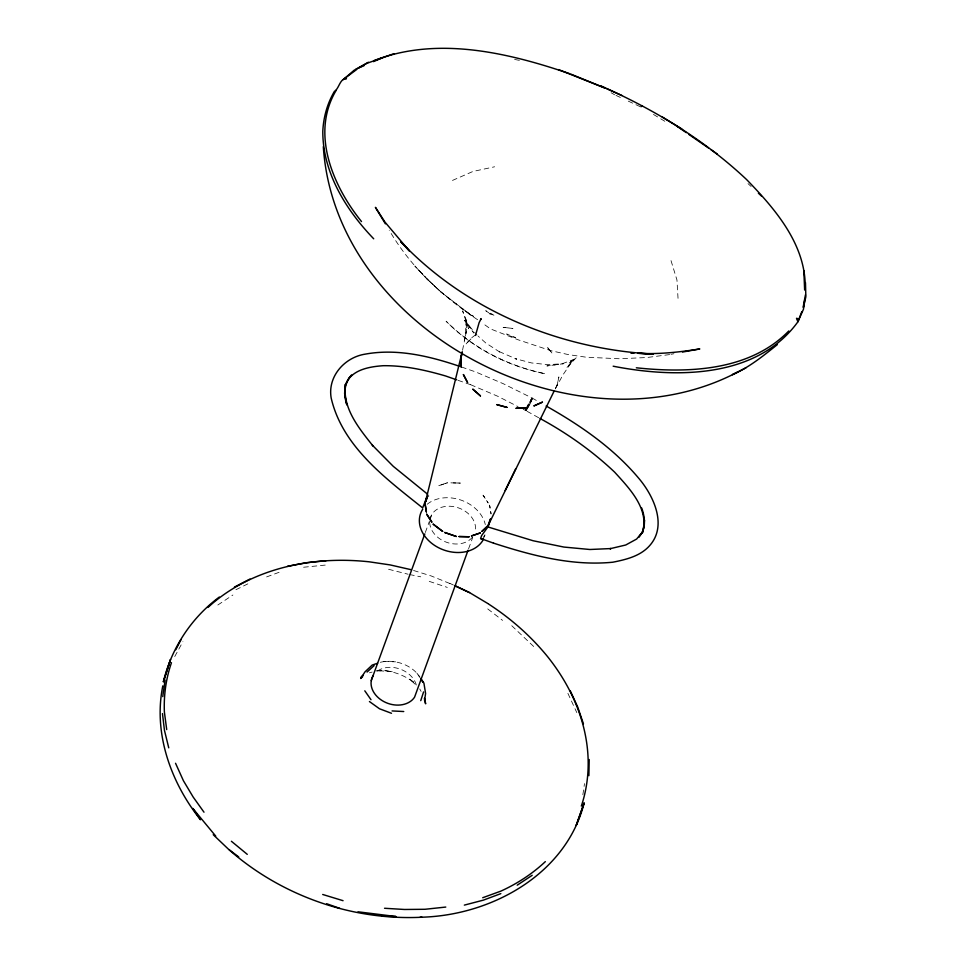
<?xml version="1.0" encoding="UTF-8"?>
<svg xmlns="http://www.w3.org/2000/svg" width="966" height="966" viewBox="0 0 966 966"><rect width="100%" height="100%" fill="white"/><g stroke="black" fill="none" stroke-linecap="round" stroke-linejoin="round"><path stroke-width="0.72" stroke-dasharray="4.83 3.62" d="M523.161 409.246L525.733 410.55L526.385 409.995L530.165 403.776L532.23 398.101L538.569 401.699M582.872 794.74L584.49 783.607M462.533 350.284L466.155 332.449L464.525 340.394L466.216 323.791L466.614 332.763L465.697 318.563L468.498 328.573L462.617 310.931L467.834 323.888L473.835 333.016L464.272 320.181L477.035 335.13M428.723 496.765L428.699 495.027M538.642 417.723L525.733 410.55L531.288 401.458L532.23 398.101L503.298 383.719L475.658 371.934L461.893 367.14M490.305 313.213L490.016 314.216L490.45 313.286L495.063 315.653L490.04 313.745L485.753 310.702L490.04 313.745L490.45 313.286M526.385 409.995L528.813 406.275L525.733 410.55L525.963 408.944M532.23 398.101L531.288 401.458L525.613 410.115L531.614 398.62L525.613 410.115L527.834 404.79M468.582 548.821L472.7 537.494M531.288 401.458L532.338 398.547M425.318 532.495L429.435 521.205M429.955 519.793L432.007 514.154M483.99 537.386L485.004 534.971M525.613 410.115L531.614 398.62M555.329 388.622L557.261 384.589L558.879 376.921L557.261 384.589L555.039 389.153M555.329 388.875L562.997 374.808L572.44 360.91L566.668 367.732L576.63 357.335L568.334 363.47L575.591 358.809L562.007 363.808L546.889 365.957L563.504 363.723L547.819 364.641L531.566 362.95L515.325 358.7L516.593 359.123L497.792 350.984L499.784 352.059L485.741 342.954L478.122 336.108M174.749 656.542L182.912 641.69M483.338 537.386L484.823 535.043M525.733 410.55L530.165 403.776M475.646 334.767L470.696 338.523L465.648 344.464L472.917 336.868M217.833 605.006L232.878 595.02M235.933 589.719L248.757 583.416M452.486 180.425L472.929 171.465L494.628 166.78M266.616 576.919L280.756 571.679M380.338 662.302C394.587 658.776 411.685 664.717 419.956 677.045M369.423 672.819L372.127 672.07M669.643 354.582L646.809 357.529L619.52 358.76L586.326 357.227L568.31 354.607L550.825 350.658L517.885 339.706L490.595 328.935L482.336 323.091M671.08 354.293L673.93 353.737M303.602 567.235L326.556 564.953M376.172 670.959L385.337 670.645L392.619 671.732L376.981 670.597M376.957 670.597C390.626 669.704 404.066 674.86 414.837 683.034L409.282 678.941L416.998 685.824M383.756 661.517L395.553 661.819M514.612 59.445L521.93 60.834M409.487 574.516L420.765 576.823M388.586 569.276L408.075 574.227M413.569 570.483L431.186 575.953L452.39 584.539M429.254 581.375L447.294 587.4M458.053 380.326L470.744 384.746M470.684 384.722L497.719 396.253L518.03 406.626M616.006 95.405L622.828 98.58M628.286 101.128L640.555 106.852M453.368 585.01L449.745 583.307M611.116 92.736L614.642 94.765M653.451 114.435L667.542 122.911M477.627 319.746C442.476 296.417 410.441 267.002 389.238 230.198M441.438 292.457L426.272 278.232L441.438 292.457L469.367 313.89L440.774 291.889M487.733 608.918L502.574 620.389M533.679 646.483L510.567 624.604M748.022 183.625L751.125 186.498M416.974 673.217L419.993 677.806M419.727 688.951L421.116 691.415M567.899 693.359L576.799 712.594M671.02 260.627L676.961 280.019L678.156 300.498M472.362 537.229A23.486 18.197 20 0 1 446.751 542.349A23.486 18.197 20 0 1 429.689 522.316M429.906 519.466A23.486 18.197 20 0 1 456.689 507.319A23.486 18.197 20 0 1 474.994 532.169M377.549 670.972A23.51 18.221 20 0 1 400.395 669.184A23.51 18.221 20 0 1 416.431 685.437M427.201 504.264A34.051 26.384 20 0 1 461.108 500.134A34.051 26.384 20 0 1 485.294 524.574M445.616 483.362L438.202 485.874L447.548 482.759L445.616 483.362M458.15 483.024L450.301 482.831L460.359 483.109L458.15 483.024M505.701 327.643L503.141 327.389L512.958 328.44L505.701 327.643M544.57 373.613C507.621 366.186 472.579 348.195 446.099 321.207C472.905 347.953 507.621 365.812 544.57 373.613M515.409 337.557L510.048 336.071L506.643 333.982L515.409 337.557M473.425 316.305L469.705 314.614L465.576 311.04L473.425 316.305M427.89 279.886L414.849 265.988L427.89 279.886M550.898 351.684L546.611 346.347L552.383 353.592L550.898 351.684M484.183 496.874L483.036 495.172L488.168 502.972L484.183 496.874M489.919 506.933L489.557 505.109L491.066 513.997L489.919 506.933"/><path stroke-width="1.45" d="M641.702 508.007C645.107 517.583 646.495 529.042 638.792 537.024M588.886 775.674L589.2 759.518M804.642 300.414L803.458 309.265L797.892 321.811C756.776 378.684 675.427 378.382 613.168 366.199M805.197 288.532C806.26 245.014 775.239 209.018 746.609 179.579C704.311 139.684 653.74 109.255 600.719 85.817M797.892 321.811L796.527 318.297L797.675 318.623L798.194 321.062L801.828 311.607M638.9 537.011L643.115 531.264L636.642 539.04L625.739 545.005L609.957 548.736L610.959 548.555L589.876 549.497L563.866 547.058L533.147 540.755L488.132 527.013L490.559 518.645M643.175 530.189L644.539 520.203M162.759 696.607L165.089 679.992M424.557 700.809L425.583 693.455L423.917 683.131L420.753 678.265M162.807 685.872C153.099 733.315 170.922 782.714 200.505 819.748L192.814 808.421L215.744 836.109M803.169 307.043L805.463 294.787M462.243 351.696L460.818 358.76L461.265 367.128L460.818 358.76L462.086 352.578M461.99 352.807L425.04 503.552L426.356 511.895L425.04 503.552M642.354 532.99C649.925 509.287 629.252 488.265 614.666 472.181C592.327 451.013 566.945 433.13 539.934 418.435M475.501 335.456L479.124 322.62L481.14 318.647L480.597 319.577M163.411 681.73L170.463 659.609L163.411 681.73C171.429 648.089 191.546 617.66 219.306 597.048M584.116 803.072L576.207 825.399L584.116 803.072C565.943 874.87 490.354 915.901 420.101 917.253M420.753 700.64L423.579 691.934M427.383 496.669L425.765 501.426L427.515 496.355M488.808 523.463L488.084 525.589L481.974 531.336L488.084 525.589L554.025 391.302M489.219 522.268L490.028 519.865M468.075 550.234L414.571 697.174A23.486 18.197 20 0 1 383.9 701.606A23.486 18.197 20 0 1 373.383 675.258M371.27 680.607L424.811 533.908M803.398 307.562L805.849 296.828L805.475 282.591M483.483 538.593L482.481 541.008A34.051 26.384 20 0 1 438.009 547.432A34.051 26.384 20 0 1 422.746 509.227M345.357 385.072L348.786 378.334L351.588 375.05C344.391 382.729 343.401 393.911 346.492 403.619M426.875 497.067L422.649 507.911C385.772 478.424 342.35 446.558 331.169 397.992C327.438 376.583 344.512 357.299 365.281 354.124C396.917 348.352 429.194 356.031 459.14 366.174M505.182 490.499L515.711 468.764M336.265 90.188C310.315 133.296 332.835 186.003 361.513 221.564M345.635 384.673C351.129 369.688 369.326 366.669 383.321 365.703C404.512 365.462 425.306 370.063 445.543 375.955L456.713 379.855M175.764 649.732L180.956 639.806M343.292 79.586L345.743 78.174L346.432 78.814C339.923 77.944 339.102 88.872 334.417 91.384C327.257 103.483 323.489 117.212 322.801 131.219C322.62 172.455 345.973 209.96 373.709 238.795M488.156 526.663L481.684 535.466L480.597 538.485L493.529 543.146M362.648 676.623L360.656 678.47L365.003 671.841L372.212 665.055L377.621 663.219M788.787 330.964C749.688 370.944 688.589 373.359 636.328 367.792M367.056 672.07L374.12 665.622M361.091 676.973L363.24 675.27M777.34 344.608C763.261 355.886 749.109 367.454 732.421 374.663L745.993 367.817M356.587 69.576L343.655 79.212L354.172 70.204L357.746 68.417M517.196 885.194L532.194 875.317M356.019 69.129L368.396 62.235M641.001 106.695L642.378 105.922M737.094 372.357C575.821 456.701 335.262 331.519 323.32 146.675M234.436 587.074L250.001 579.045M364.218 65.567L358.929 67.825L366.947 63.297L394.043 53.661M373.48 61.619L382.741 57.67M481.092 539.004L482.155 538.557M500.835 893.635L483.459 900.119L464.332 905.118M482.722 897.728L500.968 891.087A217.121 168.253 20 0 0 545.343 861.624M373.709 60.737C436.994 35.899 507.742 52.55 569.614 73.682M682.503 352.059L699.819 348.943C679.376 352.167 658.595 354.486 637.886 353.23M287.373 566.342L306.548 562.695L325.989 560.739M445.785 907.062L424.992 909.284L404.512 909.477L384.54 908.269M421.985 917.229C352.276 920.731 281.589 895.905 229.171 849.863M381.618 916.118L395.963 916.517L358.012 911.807M633.66 353.061L630.846 352.952L633.853 353.109M638.369 353.339L653.414 354.099C559.374 349.112 466.071 310.557 400.769 241.705L409.318 250.919L385.036 222.168L375.4 207.328L385.398 223.846M392.075 710.928L403.74 711.531M493.481 543.121C531.892 555.547 572.174 566.257 612.891 562.2C625.956 559.592 640.108 556.223 649.381 545.935C667.446 526.144 654.115 496.886 639.577 479.269L638.852 478.411C613.458 448.091 580.385 425.33 546.176 406.022M410.864 569.638L390.143 564.917L369.205 561.814A217.121 168.253 20 0 0 207.968 607.445M322.704 894.48L343.063 900.686M326.701 903.741L339.778 908.366M391.496 713.282L379.529 708.79L369.435 701.545M558.565 69.588L605.392 88.232M571.003 74.201L605.392 88.208M606.769 88.775L621.971 95.549M454.708 585.638L469.573 592.617L487.576 603.376M455.034 585.782L469.573 592.617M662.29 116.995L681.803 128.961M487.902 603.605C510.459 618.107 530.793 635.99 547.71 656.795A217.121 168.253 20 0 1 581.327 806.091M676.357 125.797L686.258 132.632M688.734 134.346L708.537 148.015M711.012 149.718L717.195 153.992M427.527 494.157L393.259 466.324L372.284 445.121L372.961 445.918C359.062 428.409 342.121 408.05 345.502 384.118L344.608 393.343L346.734 404.851M238.711 856.927L228.266 849.029L213.232 834.696M231.405 841.277L247.272 854.355M758.382 193.2L761.486 196.062M203.995 812.201L193.152 797.022L183.443 780.769L175.546 763.273M364.798 690.811L370.992 699.71M420.753 678.953L423.011 682.407M570.206 690.678L577.692 706.967L583.452 723.872M168.748 747.841L164.462 730.381L162.469 713.608M424.448 698.829L425.632 703.816L424.497 698.285M166.707 729.584L164.377 711.99A217.121 168.253 20 0 1 171.465 662.7M803.833 270.625L804.642 290.029M542.397 402.158L534.053 405.853L542.397 402.158M480.259 532.942L471.517 535.937L480.259 532.942M525.758 407.773L516.122 408.316L525.758 407.773M469.078 536.758L459.043 536.541L469.078 536.758M506.945 407.362L496.85 404.633L506.945 407.362M456.278 536.468L444.758 532.495L456.278 536.468M442.645 531.372L433.203 524.188L442.645 531.372M480.44 395.903L472.917 389.25L480.44 395.903M431.802 522.051L426.743 514.226L431.802 522.051M467.544 382.476L463.414 374.603L467.544 382.476"/></g></svg>
